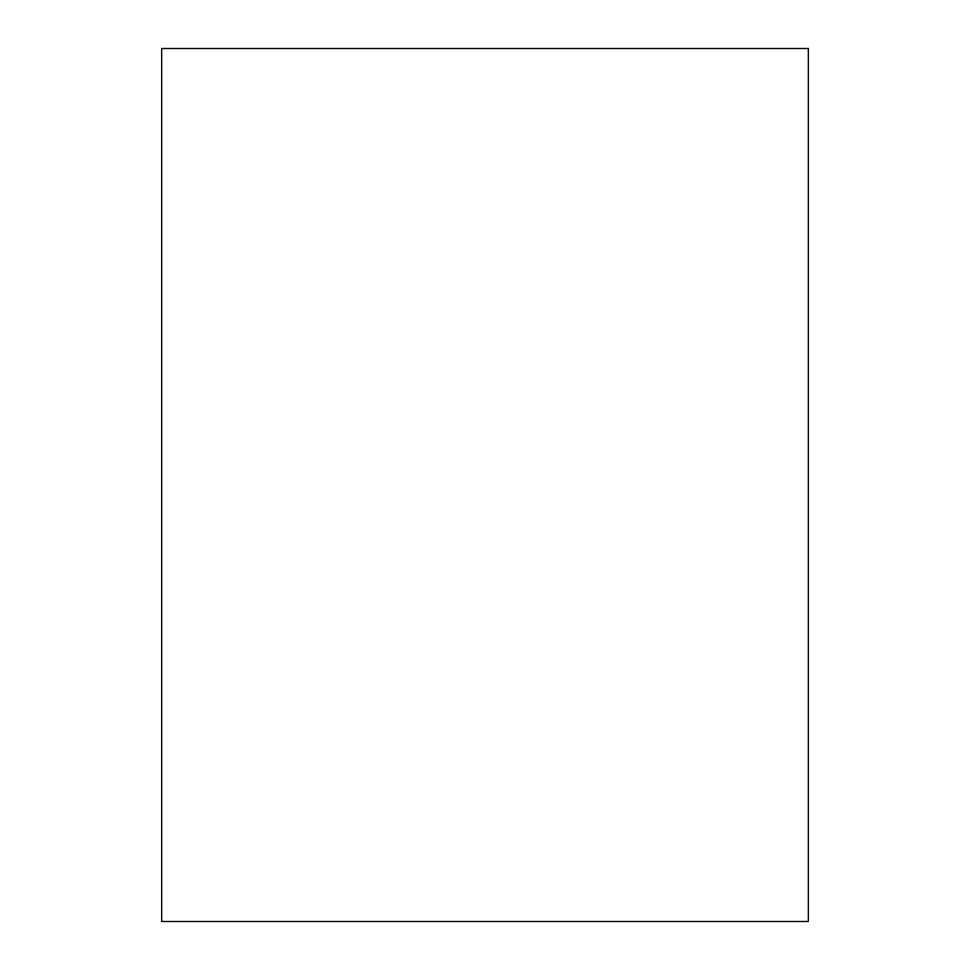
<?xml version="1.0" encoding="UTF-8"?>
<svg xmlns="http://www.w3.org/2000/svg" width="970" height="970" viewBox="0 0 970 970"><rect width="100%" height="100%" fill="white"/><g stroke="black" fill="none" stroke-linecap="round" stroke-linejoin="round"><path stroke-width="1.45" d="M808.337 48.5L161.663 48.5L161.663 921.5L808.337 921.5L808.337 48.5"/></g></svg>
